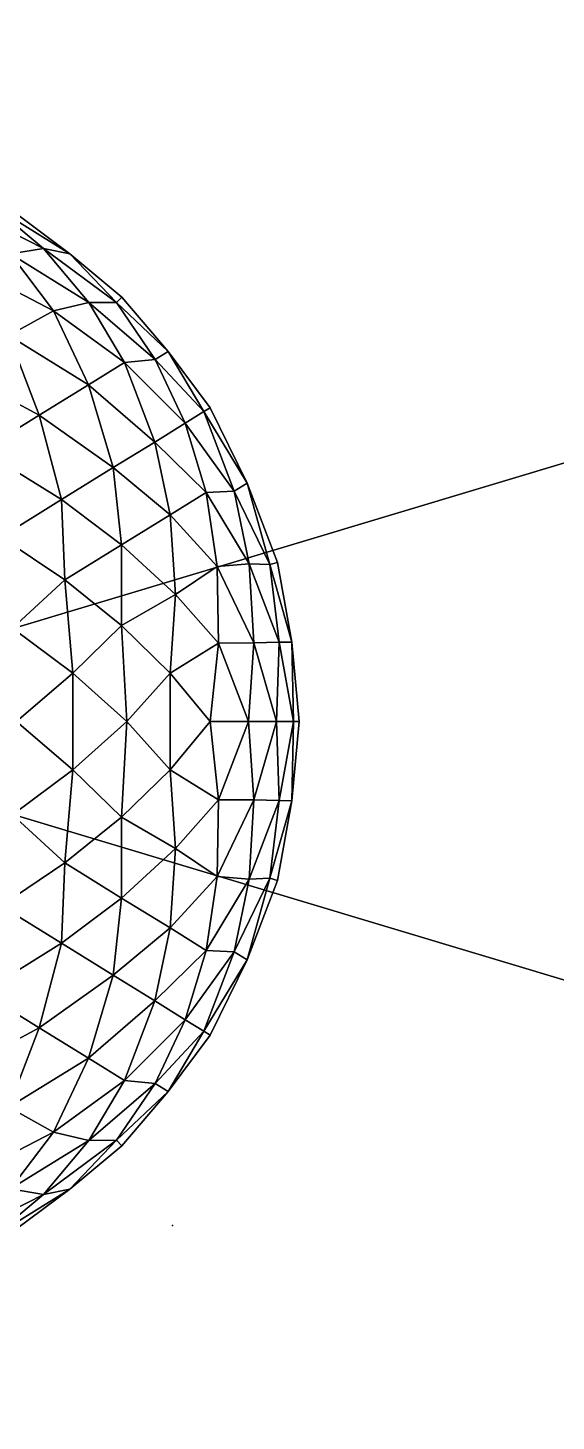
# Model space of a CAD drawing. Header units: metres. Extents: x -3.8 to 40, y -6 to 7.
# Drawn here: x 20.436 to 21.145, y -0.938 to 0.93 of the extents above; entities that cross this region are included whole.
import ezdxf

# ---------------------------------------------------------------- set-up
doc = ezdxf.new("R2010")
doc.units = ezdxf.units.M
doc.layers.add('POINTS', color=5, linetype='Continuous')
doc.layers.add('WALLS', color=2, linetype='Continuous')

msp = doc.modelspace()

# ---------------------------------------------------------------- linework, layer by layer
at = {"layer": 'POINTS'}
msp.add_point((20.63, -0.6758, 1.0819), dxfattribs=at)
at = {"layer": 'WALLS', "color": 3}
for points in [[(0, 6, -0.2), (40, -6, -0.2), (0, -6, -0.2)], [(0, -6), (40, 6), (0, 6)], [(40, -6), (40, 6), (0, -6)], [(40, 6, -0.2), (40, -6, -0.2), (0, 6, -0.2)], [(20.3876, 0.6919, 0.905), (20.3471, 0.6901, 1.0079), (20.457, 0.6341, 0.9704)], [(20.3471, 0.6901, 0.5921), (20.3876, 0.6919, 0.695), (20.457, 0.6341, 0.6296)], [(20.4206, 0.6805, 0.8), (20.3876, 0.6919, 0.905), (20.4925, 0.6271, 0.8649)], [(20.3876, 0.6919, 0.905), (20.457, 0.6341, 0.9704), (20.4925, 0.6271, 0.8649)], [(20.3876, 0.6919, 0.695), (20.4206, 0.6805, 0.8), (20.4925, 0.6271, 0.7351)], [(20.3876, 0.6919, 0.695), (20.4925, 0.6271, 0.7351), (20.457, 0.6341, 0.6296)], [(20.3471, 0.6901, 1.0079), (20.4129, 0.6268, 1.0769), (20.457, 0.6341, 0.9704)], [(20.3471, 0.6901, 0.5921), (20.457, 0.6341, 0.6296), (20.4129, 0.6268, 0.5231)], [(20.4925, 0.6271, 0.8649), (20.4925, 0.6271, 0.7351), (20.4206, 0.6805, 0.8)], [(20.4129, 0.6268, 1.0769), (20.3632, 0.6063, 1.1747), (20.4702, 0.5506, 1.1403)], [(20.3632, 0.6063, 0.4253), (20.4129, 0.6268, 0.5231), (20.4702, 0.5506, 0.4597)], [(20.4129, 0.6268, 1.0769), (20.5179, 0.5618, 1.0368), (20.457, 0.6341, 0.9704)], [(20.457, 0.6341, 0.6296), (20.5179, 0.5618, 0.5632), (20.4129, 0.6268, 0.5231)], [(20.4129, 0.6268, 1.0769), (20.4702, 0.5506, 1.1403), (20.5179, 0.5618, 1.0368)], [(20.4129, 0.6268, 0.5231), (20.5179, 0.5618, 0.5632), (20.4702, 0.5506, 0.4597)], [(20.4925, 0.6271, 0.8649), (20.457, 0.6341, 0.9704), (20.555, 0.5616, 0.9285)], [(20.457, 0.6341, 0.9704), (20.5179, 0.5618, 1.0368), (20.555, 0.5616, 0.9285)], [(20.457, 0.6341, 0.6296), (20.4925, 0.6271, 0.7351), (20.555, 0.5616, 0.6715)], [(20.457, 0.6341, 0.6296), (20.555, 0.5616, 0.6715), (20.5179, 0.5618, 0.5632)], [(20.555, 0.5616, 0.9285), (20.5623, 0.569, 0.8), (20.4925, 0.6271, 0.8649)], [(20.5623, 0.569, 0.8), (20.555, 0.5616, 0.6715), (20.4925, 0.6271, 0.7351)], [(20.5623, 0.569, 0.8), (20.4925, 0.6271, 0.7351), (20.4925, 0.6271, 0.8649)], [(20.3632, 0.6063, 1.1747), (20.4107, 0.5173, 1.2514), (20.4702, 0.5506, 1.1403)], [(20.3632, 0.6063, 0.4253), (20.4702, 0.5506, 0.4597), (20.4107, 0.5173, 0.3486)], [(20.5179, 0.5618, 1.0368), (20.4702, 0.5506, 1.1403), (20.5657, 0.4812, 1.0974)], [(20.4702, 0.5506, 0.4597), (20.5179, 0.5618, 0.5632), (20.5657, 0.4812, 0.5026)], [(20.555, 0.5616, 0.9285), (20.5179, 0.5618, 1.0368), (20.6069, 0.4855, 0.9897)], [(20.5179, 0.5618, 1.0368), (20.5657, 0.4812, 1.0974), (20.6069, 0.4855, 0.9897)], [(20.5179, 0.5618, 0.5632), (20.555, 0.5616, 0.6715), (20.6069, 0.4855, 0.6103)], [(20.5179, 0.5618, 0.5632), (20.6069, 0.4855, 0.6103), (20.5657, 0.4812, 0.5026)], [(20.6242, 0.4962, 0.7351), (20.555, 0.5616, 0.6715), (20.5623, 0.569, 0.8)], [(20.6242, 0.4962, 0.8649), (20.5623, 0.569, 0.8), (20.555, 0.5616, 0.9285)], [(20.6069, 0.4855, 0.9897), (20.6242, 0.4962, 0.8649), (20.555, 0.5616, 0.9285)], [(20.6242, 0.4962, 0.7351), (20.6069, 0.4855, 0.6103), (20.555, 0.5616, 0.6715)], [(20.6242, 0.4962, 0.7351), (20.5623, 0.569, 0.8), (20.6242, 0.4962, 0.8649)], [(20.4107, 0.5173, 1.2514), (20.5173, 0.4514, 1.2107), (20.4702, 0.5506, 1.1403)], [(20.4702, 0.5506, 0.4597), (20.5173, 0.4514, 0.3893), (20.4107, 0.5173, 0.3486)], [(20.4702, 0.5506, 1.1403), (20.5173, 0.4514, 1.2107), (20.5657, 0.4812, 1.0974)], [(20.4702, 0.5506, 0.4597), (20.5657, 0.4812, 0.5026), (20.5173, 0.4514, 0.3893)], [(20.3403, 0.4702, 1.3506), (20.4514, 0.4107, 1.3173), (20.4107, 0.5173, 1.2514)], [(20.4107, 0.5173, 0.3486), (20.4514, 0.4107, 0.2827), (20.3403, 0.4702, 0.2494)], [(20.4514, 0.4107, 1.3173), (20.5173, 0.4514, 1.2107), (20.4107, 0.5173, 1.2514)], [(20.5173, 0.4514, 0.3893), (20.4514, 0.4107, 0.2827), (20.4107, 0.5173, 0.3486)], [(20.6721, 0.4154, 0.9251), (20.6242, 0.4962, 0.8649), (20.6069, 0.4855, 0.9897)], [(20.6721, 0.4154, 0.6749), (20.6069, 0.4855, 0.6103), (20.6242, 0.4962, 0.7351)], [(20.6721, 0.4154, 0.9251), (20.6805, 0.4206, 0.8), (20.6242, 0.4962, 0.8649)], [(20.6805, 0.4206, 0.8), (20.6721, 0.4154, 0.6749), (20.6242, 0.4962, 0.7351)], [(20.6805, 0.4206, 0.8), (20.6242, 0.4962, 0.7351), (20.6242, 0.4962, 0.8649)], [(20.3403, 0.4702, 1.3506), (20.3747, 0.3632, 1.4063), (20.4514, 0.4107, 1.3173)], [(20.3403, 0.4702, 0.2494), (20.4514, 0.4107, 0.2827), (20.3747, 0.3632, 0.1937)], [(20.5173, 0.4514, 1.2107), (20.6063, 0.3747, 1.1632), (20.5657, 0.4812, 1.0974)], [(20.5657, 0.4812, 0.5026), (20.6063, 0.3747, 0.4368), (20.5173, 0.4514, 0.3893)], [(20.6069, 0.4855, 0.9897), (20.5657, 0.4812, 1.0974), (20.6472, 0.4, 1.0472)], [(20.5657, 0.4812, 0.5026), (20.6069, 0.4855, 0.6103), (20.6472, 0.4, 0.5528)], [(20.5657, 0.4812, 1.0974), (20.6063, 0.3747, 1.1632), (20.6472, 0.4, 1.0472)], [(20.5657, 0.4812, 0.5026), (20.6472, 0.4, 0.5528), (20.6063, 0.3747, 0.4368)], [(20.6472, 0.4, 1.0472), (20.6721, 0.4154, 0.9251), (20.6069, 0.4855, 0.9897)], [(20.6721, 0.4154, 0.6749), (20.6472, 0.4, 0.5528), (20.6069, 0.4855, 0.6103)], [(20.4514, 0.4107, 1.3173), (20.5506, 0.3403, 1.2702), (20.5173, 0.4514, 1.2107)], [(20.5173, 0.4514, 0.3893), (20.5506, 0.3403, 0.3298), (20.4514, 0.4107, 0.2827)], [(20.5173, 0.4514, 1.2107), (20.5506, 0.3403, 1.2702), (20.6063, 0.3747, 1.1632)], [(20.5173, 0.4514, 0.3893), (20.6063, 0.3747, 0.4368), (20.5506, 0.3403, 0.3298)], [(20.7128, 0.3089, 0.6091), (20.6472, 0.4, 0.5528), (20.6721, 0.4154, 0.6749)], [(20.7128, 0.3089, 0.9909), (20.6721, 0.4154, 0.9251), (20.6472, 0.4, 1.0472)], [(20.7304, 0.3197, 0.7341), (20.6721, 0.4154, 0.6749), (20.6805, 0.4206, 0.8)], [(20.7304, 0.3197, 0.8659), (20.6805, 0.4206, 0.8), (20.6721, 0.4154, 0.9251)], [(20.7128, 0.3089, 0.6091), (20.6721, 0.4154, 0.6749), (20.7304, 0.3197, 0.7341)], [(20.7304, 0.3197, 0.8659), (20.6721, 0.4154, 0.9251), (20.7128, 0.3089, 0.9909)], [(20.7304, 0.3197, 0.7341), (20.6805, 0.4206, 0.8), (20.7304, 0.3197, 0.8659)], [(20.3747, 0.3632, 1.4063), (20.4812, 0.2974, 1.3657), (20.4514, 0.4107, 1.3173)], [(20.4514, 0.4107, 0.2827), (20.4812, 0.2974, 0.2343), (20.3747, 0.3632, 0.1937)], [(20.4514, 0.4107, 1.3173), (20.4812, 0.2974, 1.3657), (20.5506, 0.3403, 1.2702)], [(20.4514, 0.4107, 0.2827), (20.5506, 0.3403, 0.3298), (20.4812, 0.2974, 0.2343)], [(20.6472, 0.4, 1.0472), (20.6063, 0.3747, 1.1632), (20.6751, 0.3069, 1.1)], [(20.6063, 0.3747, 0.4368), (20.6472, 0.4, 0.5528), (20.6751, 0.3069, 0.5)], [(20.6751, 0.3069, 1.1), (20.7128, 0.3089, 0.9909), (20.6472, 0.4, 1.0472)], [(20.7128, 0.3089, 0.6091), (20.6751, 0.3069, 0.5), (20.6472, 0.4, 0.5528)], [(20.6063, 0.3747, 1.1632), (20.5506, 0.3403, 1.2702), (20.6268, 0.2769, 1.2129)], [(20.5506, 0.3403, 0.3298), (20.6063, 0.3747, 0.4368), (20.6268, 0.2769, 0.3871)], [(20.6063, 0.3747, 1.1632), (20.6268, 0.2769, 1.2129), (20.6751, 0.3069, 1.1)], [(20.6063, 0.3747, 0.4368), (20.6751, 0.3069, 0.5), (20.6268, 0.2769, 0.3871)], [(20.3747, 0.3632, 1.4063), (20.4, 0.2472, 1.4472), (20.4812, 0.2974, 1.3657)], [(20.3747, 0.3632, 0.1937), (20.4812, 0.2974, 0.2343), (20.4, 0.2472, 0.1528)], [(20.5506, 0.3403, 1.2702), (20.4812, 0.2974, 1.3657), (20.5618, 0.2368, 1.3179)], [(20.4812, 0.2974, 0.2343), (20.5506, 0.3403, 0.3298), (20.5618, 0.2368, 0.2821)], [(20.5506, 0.3403, 1.2702), (20.5618, 0.2368, 1.3179), (20.6268, 0.2769, 1.2129)], [(20.5506, 0.3403, 0.3298), (20.6268, 0.2769, 0.3871), (20.5618, 0.2368, 0.2821)], [(20.7608, 0.2103, 0.67), (20.7128, 0.3089, 0.6091), (20.7304, 0.3197, 0.7341)], [(20.7608, 0.2103, 0.93), (20.7304, 0.3197, 0.8659), (20.7128, 0.3089, 0.9909)], [(20.7608, 0.2103, 0.67), (20.7304, 0.3197, 0.7341), (20.7711, 0.2131, 0.8)], [(20.7711, 0.2131, 0.8), (20.7304, 0.3197, 0.8659), (20.7608, 0.2103, 0.93)], [(20.7304, 0.3197, 0.7341), (20.7304, 0.3197, 0.8659), (20.7711, 0.2131, 0.8)], [(20.6751, 0.3069, 1.1), (20.6268, 0.2769, 1.2129), (20.6901, 0.2079, 1.1471)], [(20.6268, 0.2769, 0.3871), (20.6751, 0.3069, 0.5), (20.6901, 0.2079, 0.4529)], [(20.733, 0.2113, 1.041), (20.7128, 0.3089, 0.9909), (20.6751, 0.3069, 1.1)], [(20.733, 0.2113, 0.559), (20.6751, 0.3069, 0.5), (20.7128, 0.3089, 0.6091)], [(20.6901, 0.2079, 1.1471), (20.733, 0.2113, 1.041), (20.6751, 0.3069, 1.1)], [(20.733, 0.2113, 0.559), (20.6901, 0.2079, 0.4529), (20.6751, 0.3069, 0.5)], [(20.733, 0.2113, 1.041), (20.7608, 0.2103, 0.93), (20.7128, 0.3089, 0.9909)], [(20.7608, 0.2103, 0.67), (20.733, 0.2113, 0.559), (20.7128, 0.3089, 0.6091)], [(20.4812, 0.2974, 1.3657), (20.4, 0.2472, 1.4472), (20.4855, 0.1897, 1.4069)], [(20.4, 0.2472, 0.1528), (20.4812, 0.2974, 0.2343), (20.4855, 0.1897, 0.1931)], [(20.4812, 0.2974, 1.3657), (20.4855, 0.1897, 1.4069), (20.5618, 0.2368, 1.3179)], [(20.4812, 0.2974, 0.2343), (20.5618, 0.2368, 0.2821), (20.4855, 0.1897, 0.1931)], [(20.5618, 0.2368, 1.3179), (20.6341, 0.1704, 1.257), (20.6268, 0.2769, 1.2129)], [(20.6268, 0.2769, 0.3871), (20.6341, 0.1704, 0.343), (20.5618, 0.2368, 0.2821)], [(20.6268, 0.2769, 1.2129), (20.6341, 0.1704, 1.257), (20.6901, 0.2079, 1.1471)], [(20.6268, 0.2769, 0.3871), (20.6901, 0.2079, 0.4529), (20.6341, 0.1704, 0.343)], [(20.4154, 0.1251, 1.4721), (20.4855, 0.1897, 1.4069), (20.4, 0.2472, 1.4472)], [(20.4855, 0.1897, 0.1931), (20.4154, 0.1251, 0.1279), (20.4, 0.2472, 0.1528)], [(20.5618, 0.2368, 1.3179), (20.4855, 0.1897, 1.4069), (20.5616, 0.1285, 1.355)], [(20.4855, 0.1897, 0.1931), (20.5618, 0.2368, 0.2821), (20.5616, 0.1285, 0.245)], [(20.5618, 0.2368, 1.3179), (20.5616, 0.1285, 1.355), (20.6341, 0.1704, 1.257)], [(20.5618, 0.2368, 0.2821), (20.6341, 0.1704, 0.343), (20.5616, 0.1285, 0.245)], [(20.6901, 0.2079, 1.1471), (20.6341, 0.1704, 1.257), (20.6919, 0.105, 1.1876)], [(20.6341, 0.1704, 0.343), (20.6901, 0.2079, 0.4529), (20.6919, 0.105, 0.4124)], [(20.7394, 0.1053, 1.0866), (20.733, 0.2113, 1.041), (20.6901, 0.2079, 1.1471)], [(20.7394, 0.1053, 0.5134), (20.6901, 0.2079, 0.4529), (20.733, 0.2113, 0.559)], [(20.6919, 0.105, 1.1876), (20.7394, 0.1053, 1.0866), (20.6901, 0.2079, 1.1471)], [(20.7394, 0.1053, 0.5134), (20.6919, 0.105, 0.4124), (20.6901, 0.2079, 0.4529)], [(20.7731, 0.1062, 0.9761), (20.7608, 0.2103, 0.93), (20.733, 0.2113, 1.041)], [(20.7731, 0.1062, 0.9761), (20.733, 0.2113, 1.041), (20.7394, 0.1053, 1.0866)], [(20.7731, 0.1062, 0.6239), (20.733, 0.2113, 0.559), (20.7608, 0.2103, 0.67)], [(20.7394, 0.1053, 0.5134), (20.733, 0.2113, 0.559), (20.7731, 0.1062, 0.6239)], [(20.7902, 0.1065, 0.7342), (20.7608, 0.2103, 0.67), (20.7711, 0.2131, 0.8)], [(20.7902, 0.1065, 0.8658), (20.7711, 0.2131, 0.8), (20.7608, 0.2103, 0.93)], [(20.7731, 0.1062, 0.9761), (20.7902, 0.1065, 0.8658), (20.7608, 0.2103, 0.93)], [(20.7902, 0.1065, 0.7342), (20.7731, 0.1062, 0.6239), (20.7608, 0.2103, 0.67)], [(20.7902, 0.1065, 0.7342), (20.7711, 0.2131, 0.8), (20.7902, 0.1065, 0.8658)], [(20.4962, 0.0649, 1.4242), (20.4855, 0.1897, 1.4069), (20.4154, 0.1251, 1.4721)], [(20.4962, 0.0649, 0.1758), (20.4154, 0.1251, 0.1279), (20.4855, 0.1897, 0.1931)], [(20.4962, 0.0649, 1.4242), (20.5616, 0.1285, 1.355), (20.4855, 0.1897, 1.4069)], [(20.5616, 0.1285, 0.245), (20.4962, 0.0649, 0.1758), (20.4855, 0.1897, 0.1931)], [(20.6341, 0.1704, 1.257), (20.5616, 0.1285, 1.355), (20.6271, 0.0649, 1.2925)], [(20.5616, 0.1285, 0.245), (20.6341, 0.1704, 0.343), (20.6271, 0.0649, 0.3075)], [(20.6341, 0.1704, 1.257), (20.6271, 0.0649, 1.2925), (20.6919, 0.105, 1.1876)], [(20.6341, 0.1704, 0.343), (20.6919, 0.105, 0.4124), (20.6271, 0.0649, 0.3075)], [(20.4206, 0, 1.4805), (20.4962, 0.0649, 1.4242), (20.4154, 0.1251, 1.4721)], [(20.4962, 0.0649, 0.1758), (20.4206, 0, 0.1195), (20.4154, 0.1251, 0.1279)], [(20.569, 0, 1.3623), (20.5616, 0.1285, 1.355), (20.4962, 0.0649, 1.4242)], [(20.569, 0, 0.2377), (20.4962, 0.0649, 0.1758), (20.5616, 0.1285, 0.245)], [(20.569, 0, 1.3623), (20.6271, 0.0649, 1.2925), (20.5616, 0.1285, 1.355)], [(20.6271, 0.0649, 0.3075), (20.569, 0, 0.2377), (20.5616, 0.1285, 0.245)], [(20.6919, 0.105, 1.1876), (20.6271, 0.0649, 1.2925), (20.6805, 0, 1.2206)], [(20.6271, 0.0649, 0.3075), (20.6919, 0.105, 0.4124), (20.6805, 0, 0.3794)], [(20.6805, 0, 1.2206), (20.732, 0, 1.1227), (20.6919, 0.105, 1.1876)], [(20.732, 0, 0.4773), (20.6805, 0, 0.3794), (20.6919, 0.105, 0.4124)], [(20.732, 0, 1.1227), (20.7394, 0.1053, 1.0866), (20.6919, 0.105, 1.1876)], [(20.732, 0, 0.4773), (20.6919, 0.105, 0.4124), (20.7394, 0.1053, 0.5134)], [(20.732, 0, 1.1227), (20.7696, 0, 1.0186), (20.7394, 0.1053, 1.0866)], [(20.7696, 0, 0.5814), (20.732, 0, 0.4773), (20.7394, 0.1053, 0.5134)], [(20.7696, 0, 1.0186), (20.7731, 0.1062, 0.9761), (20.7394, 0.1053, 1.0866)], [(20.7696, 0, 0.5814), (20.7394, 0.1053, 0.5134), (20.7731, 0.1062, 0.6239)], [(20.7696, 0, 1.0186), (20.7924, 0, 0.9104), (20.7731, 0.1062, 0.9761)], [(20.7924, 0, 0.6896), (20.7696, 0, 0.5814), (20.7731, 0.1062, 0.6239)], [(20.7924, 0, 0.9104), (20.7902, 0.1065, 0.8658), (20.7731, 0.1062, 0.9761)], [(20.7924, 0, 0.6896), (20.7731, 0.1062, 0.6239), (20.7902, 0.1065, 0.7342)], [(20.7924, 0, 0.9104), (20.8, 0, 0.8), (20.7902, 0.1065, 0.8658)], [(20.8, 0, 0.8), (20.7924, 0, 0.6896), (20.7902, 0.1065, 0.7342)], [(20.8, 0, 0.8), (20.7902, 0.1065, 0.7342), (20.7902, 0.1065, 0.8658)], [(20.4962, -0.0649, 1.4242), (20.4962, 0.0649, 1.4242), (20.4206, 0, 1.4805)], [(20.4962, -0.0649, 0.1758), (20.4206, 0, 0.1195), (20.4962, 0.0649, 0.1758)], [(20.569, 0, 1.3623), (20.4962, 0.0649, 1.4242), (20.4962, -0.0649, 1.4242)], [(20.4962, -0.0649, 0.1758), (20.4962, 0.0649, 0.1758), (20.569, 0, 0.2377)], [(20.6271, -0.0649, 1.2925), (20.6271, 0.0649, 1.2925), (20.569, 0, 1.3623)], [(20.6271, -0.0649, 0.3075), (20.569, 0, 0.2377), (20.6271, 0.0649, 0.3075)], [(20.6271, -0.0649, 1.2925), (20.6805, 0, 1.2206), (20.6271, 0.0649, 1.2925)], [(20.6805, 0, 0.3794), (20.6271, -0.0649, 0.3075), (20.6271, 0.0649, 0.3075)], [(20.4154, -0.1251, 1.4721), (20.4962, -0.0649, 1.4242), (20.4206, 0, 1.4805)], [(20.4962, -0.0649, 0.1758), (20.4154, -0.1251, 0.1279), (20.4206, 0, 0.1195)], [(20.5616, -0.1285, 1.355), (20.569, 0, 1.3623), (20.4962, -0.0649, 1.4242)], [(20.5616, -0.1285, 0.245), (20.4962, -0.0649, 0.1758), (20.569, 0, 0.2377)], [(20.5616, -0.1285, 1.355), (20.6271, -0.0649, 1.2925), (20.569, 0, 1.3623)], [(20.6271, -0.0649, 0.3075), (20.5616, -0.1285, 0.245), (20.569, 0, 0.2377)], [(20.6919, -0.105, 1.1876), (20.6805, 0, 1.2206), (20.6271, -0.0649, 1.2925)], [(20.6919, -0.105, 0.4124), (20.6271, -0.0649, 0.3075), (20.6805, 0, 0.3794)], [(20.6919, -0.105, 0.4124), (20.6805, 0, 0.3794), (20.732, 0, 0.4773)], [(20.6919, -0.105, 1.1876), (20.732, 0, 1.1227), (20.6805, 0, 1.2206)], [(20.6919, -0.105, 0.4124), (20.732, 0, 0.4773), (20.7394, -0.1053, 0.5134)], [(20.7394, -0.1053, 1.0866), (20.732, 0, 1.1227), (20.6919, -0.105, 1.1876)], [(20.7394, -0.1053, 0.5134), (20.732, 0, 0.4773), (20.7696, 0, 0.5814)], [(20.7394, -0.1053, 1.0866), (20.7696, 0, 1.0186), (20.732, 0, 1.1227)], [(20.7394, -0.1053, 0.5134), (20.7696, 0, 0.5814), (20.7731, -0.1062, 0.6239)], [(20.7731, -0.1062, 0.9761), (20.7696, 0, 1.0186), (20.7394, -0.1053, 1.0866)], [(20.7731, -0.1062, 0.6239), (20.7696, 0, 0.5814), (20.7924, 0, 0.6896)], [(20.7731, -0.1062, 0.9761), (20.7924, 0, 0.9104), (20.7696, 0, 1.0186)], [(20.7731, -0.1062, 0.6239), (20.7924, 0, 0.6896), (20.7902, -0.1065, 0.7342)], [(20.7902, -0.1065, 0.8658), (20.7924, 0, 0.9104), (20.7731, -0.1062, 0.9761)], [(20.7902, -0.1065, 0.7342), (20.7924, 0, 0.6896), (20.8, 0, 0.8)], [(20.7902, -0.1065, 0.8658), (20.8, 0, 0.8), (20.7924, 0, 0.9104)], [(20.7902, -0.1065, 0.7342), (20.8, 0, 0.8), (20.7902, -0.1065, 0.8658)], [(20.4855, -0.1897, 1.4069), (20.4962, -0.0649, 1.4242), (20.4154, -0.1251, 1.4721)], [(20.4855, -0.1897, 0.1931), (20.4154, -0.1251, 0.1279), (20.4962, -0.0649, 0.1758)], [(20.4855, -0.1897, 1.4069), (20.5616, -0.1285, 1.355), (20.4962, -0.0649, 1.4242)], [(20.5616, -0.1285, 0.245), (20.4855, -0.1897, 0.1931), (20.4962, -0.0649, 0.1758)], [(20.6341, -0.1704, 1.257), (20.6271, -0.0649, 1.2925), (20.5616, -0.1285, 1.355)], [(20.6341, -0.1704, 0.343), (20.5616, -0.1285, 0.245), (20.6271, -0.0649, 0.3075)], [(20.6919, -0.105, 1.1876), (20.6271, -0.0649, 1.2925), (20.6341, -0.1704, 1.257)], [(20.6341, -0.1704, 0.343), (20.6271, -0.0649, 0.3075), (20.6919, -0.105, 0.4124)], [(20.6901, -0.2079, 1.1471), (20.6919, -0.105, 1.1876), (20.6341, -0.1704, 1.257)], [(20.6901, -0.2079, 0.4529), (20.6341, -0.1704, 0.343), (20.6919, -0.105, 0.4124)], [(20.6901, -0.2079, 0.4529), (20.6919, -0.105, 0.4124), (20.7394, -0.1053, 0.5134)], [(20.6901, -0.2079, 1.1471), (20.7394, -0.1053, 1.0866), (20.6919, -0.105, 1.1876)], [(20.6901, -0.2079, 0.4529), (20.7394, -0.1053, 0.5134), (20.733, -0.2113, 0.559)], [(20.733, -0.2113, 1.041), (20.7394, -0.1053, 1.0866), (20.6901, -0.2079, 1.1471)], [(20.7394, -0.1053, 0.5134), (20.7731, -0.1062, 0.6239), (20.733, -0.2113, 0.559)], [(20.7731, -0.1062, 0.9761), (20.7394, -0.1053, 1.0866), (20.733, -0.2113, 1.041)], [(20.733, -0.2113, 0.559), (20.7731, -0.1062, 0.6239), (20.7608, -0.2103, 0.67)], [(20.7608, -0.2103, 0.93), (20.7731, -0.1062, 0.9761), (20.733, -0.2113, 1.041)], [(20.7608, -0.2103, 0.67), (20.7731, -0.1062, 0.6239), (20.7902, -0.1065, 0.7342)], [(20.7608, -0.2103, 0.93), (20.7902, -0.1065, 0.8658), (20.7731, -0.1062, 0.9761)], [(20.7608, -0.2103, 0.67), (20.7902, -0.1065, 0.7342), (20.7711, -0.2131, 0.8)], [(20.7711, -0.2131, 0.8), (20.7902, -0.1065, 0.8658), (20.7608, -0.2103, 0.93)], [(20.7902, -0.1065, 0.7342), (20.7902, -0.1065, 0.8658), (20.7711, -0.2131, 0.8)], [(20.4, -0.2472, 1.4472), (20.4855, -0.1897, 1.4069), (20.4154, -0.1251, 1.4721)], [(20.4855, -0.1897, 0.1931), (20.4, -0.2472, 0.1528), (20.4154, -0.1251, 0.1279)], [(20.5618, -0.2368, 1.3179), (20.5616, -0.1285, 1.355), (20.4855, -0.1897, 1.4069)], [(20.5618, -0.2368, 0.2821), (20.4855, -0.1897, 0.1931), (20.5616, -0.1285, 0.245)], [(20.6341, -0.1704, 1.257), (20.5616, -0.1285, 1.355), (20.5618, -0.2368, 1.3179)], [(20.5618, -0.2368, 0.2821), (20.5616, -0.1285, 0.245), (20.6341, -0.1704, 0.343)], [(20.6341, -0.1704, 1.257), (20.5618, -0.2368, 1.3179), (20.6268, -0.2769, 1.2129)], [(20.5618, -0.2368, 0.2821), (20.6341, -0.1704, 0.343), (20.6268, -0.2769, 0.3871)], [(20.6901, -0.2079, 1.1471), (20.6341, -0.1704, 1.257), (20.6268, -0.2769, 1.2129)], [(20.6268, -0.2769, 0.3871), (20.6341, -0.1704, 0.343), (20.6901, -0.2079, 0.4529)], [(20.4812, -0.2974, 1.3657), (20.4855, -0.1897, 1.4069), (20.4, -0.2472, 1.4472)], [(20.4812, -0.2974, 0.2343), (20.4, -0.2472, 0.1528), (20.4855, -0.1897, 0.1931)], [(20.5618, -0.2368, 1.3179), (20.4855, -0.1897, 1.4069), (20.4812, -0.2974, 1.3657)], [(20.4812, -0.2974, 0.2343), (20.4855, -0.1897, 0.1931), (20.5618, -0.2368, 0.2821)], [(20.6751, -0.3069, 1.1), (20.6901, -0.2079, 1.1471), (20.6268, -0.2769, 1.2129)], [(20.6751, -0.3069, 0.5), (20.6268, -0.2769, 0.3871), (20.6901, -0.2079, 0.4529)], [(20.6751, -0.3069, 0.5), (20.6901, -0.2079, 0.4529), (20.733, -0.2113, 0.559)], [(20.6751, -0.3069, 1.1), (20.733, -0.2113, 1.041), (20.6901, -0.2079, 1.1471)], [(20.6751, -0.3069, 0.5), (20.733, -0.2113, 0.559), (20.7128, -0.3089, 0.6091)], [(20.7128, -0.3089, 0.9909), (20.733, -0.2113, 1.041), (20.6751, -0.3069, 1.1)], [(20.7128, -0.3089, 0.6091), (20.733, -0.2113, 0.559), (20.7608, -0.2103, 0.67)], [(20.7128, -0.3089, 0.9909), (20.7608, -0.2103, 0.93), (20.733, -0.2113, 1.041)], [(20.7128, -0.3089, 0.6091), (20.7608, -0.2103, 0.67), (20.7304, -0.3197, 0.7341)], [(20.7304, -0.3197, 0.8659), (20.7608, -0.2103, 0.93), (20.7128, -0.3089, 0.9909)], [(20.7608, -0.2103, 0.67), (20.7711, -0.2131, 0.8), (20.7304, -0.3197, 0.7341)], [(20.7711, -0.2131, 0.8), (20.7608, -0.2103, 0.93), (20.7304, -0.3197, 0.8659)], [(20.7711, -0.2131, 0.8), (20.7304, -0.3197, 0.8659), (20.7304, -0.3197, 0.7341)], [(20.5506, -0.3403, 1.2702), (20.5618, -0.2368, 1.3179), (20.4812, -0.2974, 1.3657)], [(20.5506, -0.3403, 0.3298), (20.4812, -0.2974, 0.2343), (20.5618, -0.2368, 0.2821)], [(20.6268, -0.2769, 1.2129), (20.5618, -0.2368, 1.3179), (20.5506, -0.3403, 1.2702)], [(20.5506, -0.3403, 0.3298), (20.5618, -0.2368, 0.2821), (20.6268, -0.2769, 0.3871)], [(20.4812, -0.2974, 1.3657), (20.4, -0.2472, 1.4472), (20.3747, -0.3632, 1.4063)], [(20.3747, -0.3632, 0.1937), (20.4, -0.2472, 0.1528), (20.4812, -0.2974, 0.2343)], [(20.6063, -0.3747, 1.1632), (20.6268, -0.2769, 1.2129), (20.5506, -0.3403, 1.2702)], [(20.6063, -0.3747, 0.4368), (20.5506, -0.3403, 0.3298), (20.6268, -0.2769, 0.3871)], [(20.6751, -0.3069, 1.1), (20.6268, -0.2769, 1.2129), (20.6063, -0.3747, 1.1632)], [(20.6063, -0.3747, 0.4368), (20.6268, -0.2769, 0.3871), (20.6751, -0.3069, 0.5)], [(20.4812, -0.2974, 1.3657), (20.3747, -0.3632, 1.4063), (20.4514, -0.4107, 1.3173)], [(20.3747, -0.3632, 0.1937), (20.4812, -0.2974, 0.2343), (20.4514, -0.4107, 0.2827)], [(20.5506, -0.3403, 1.2702), (20.4812, -0.2974, 1.3657), (20.4514, -0.4107, 1.3173)], [(20.4514, -0.4107, 0.2827), (20.4812, -0.2974, 0.2343), (20.5506, -0.3403, 0.3298)], [(20.6472, -0.4, 1.0472), (20.6751, -0.3069, 1.1), (20.6063, -0.3747, 1.1632)], [(20.6472, -0.4, 0.5528), (20.6063, -0.3747, 0.4368), (20.6751, -0.3069, 0.5)], [(20.6472, -0.4, 0.5528), (20.6751, -0.3069, 0.5), (20.7128, -0.3089, 0.6091)], [(20.6472, -0.4, 1.0472), (20.7128, -0.3089, 0.9909), (20.6751, -0.3069, 1.1)], [(20.6472, -0.4, 0.5528), (20.7128, -0.3089, 0.6091), (20.6721, -0.4154, 0.6749)], [(20.6721, -0.4154, 0.9251), (20.7128, -0.3089, 0.9909), (20.6472, -0.4, 1.0472)], [(20.7128, -0.3089, 0.6091), (20.7304, -0.3197, 0.7341), (20.6721, -0.4154, 0.6749)], [(20.7304, -0.3197, 0.8659), (20.7128, -0.3089, 0.9909), (20.6721, -0.4154, 0.9251)], [(20.6721, -0.4154, 0.6749), (20.7304, -0.3197, 0.7341), (20.6805, -0.4206, 0.8)], [(20.6805, -0.4206, 0.8), (20.7304, -0.3197, 0.8659), (20.6721, -0.4154, 0.9251)], [(20.7304, -0.3197, 0.7341), (20.7304, -0.3197, 0.8659), (20.6805, -0.4206, 0.8)], [(20.5506, -0.3403, 1.2702), (20.4514, -0.4107, 1.3173), (20.5173, -0.4514, 1.2107)], [(20.4514, -0.4107, 0.2827), (20.5506, -0.3403, 0.3298), (20.5173, -0.4514, 0.3893)], [(20.6063, -0.3747, 1.1632), (20.5506, -0.3403, 1.2702), (20.5173, -0.4514, 1.2107)], [(20.5173, -0.4514, 0.3893), (20.5506, -0.3403, 0.3298), (20.6063, -0.3747, 0.4368)], [(20.4514, -0.4107, 1.3173), (20.3747, -0.3632, 1.4063), (20.3403, -0.4702, 1.3506)], [(20.3403, -0.4702, 0.2494), (20.3747, -0.3632, 0.1937), (20.4514, -0.4107, 0.2827)], [(20.6063, -0.3747, 1.1632), (20.5173, -0.4514, 1.2107), (20.5657, -0.4812, 1.0974)], [(20.5173, -0.4514, 0.3893), (20.6063, -0.3747, 0.4368), (20.5657, -0.4812, 0.5026)], [(20.6472, -0.4, 1.0472), (20.6063, -0.3747, 1.1632), (20.5657, -0.4812, 1.0974)], [(20.5657, -0.4812, 0.5026), (20.6063, -0.3747, 0.4368), (20.6472, -0.4, 0.5528)], [(20.4514, -0.4107, 1.3173), (20.3403, -0.4702, 1.3506), (20.4107, -0.5173, 1.2514)], [(20.3403, -0.4702, 0.2494), (20.4514, -0.4107, 0.2827), (20.4107, -0.5173, 0.3486)], [(20.4514, -0.4107, 1.3173), (20.4107, -0.5173, 1.2514), (20.5173, -0.4514, 1.2107)], [(20.4514, -0.4107, 0.2827), (20.5173, -0.4514, 0.3893), (20.4107, -0.5173, 0.3486)], [(20.6069, -0.4855, 0.9897), (20.6472, -0.4, 1.0472), (20.5657, -0.4812, 1.0974)], [(20.6069, -0.4855, 0.6103), (20.5657, -0.4812, 0.5026), (20.6472, -0.4, 0.5528)], [(20.6069, -0.4855, 0.6103), (20.6472, -0.4, 0.5528), (20.6721, -0.4154, 0.6749)], [(20.6069, -0.4855, 0.9897), (20.6721, -0.4154, 0.9251), (20.6472, -0.4, 1.0472)], [(20.6069, -0.4855, 0.6103), (20.6721, -0.4154, 0.6749), (20.6242, -0.4962, 0.7351)], [(20.6242, -0.4962, 0.8649), (20.6721, -0.4154, 0.9251), (20.6069, -0.4855, 0.9897)], [(20.6242, -0.4962, 0.7351), (20.6721, -0.4154, 0.6749), (20.6805, -0.4206, 0.8)], [(20.6242, -0.4962, 0.8649), (20.6805, -0.4206, 0.8), (20.6721, -0.4154, 0.9251)], [(20.6242, -0.4962, 0.7351), (20.6805, -0.4206, 0.8), (20.6242, -0.4962, 0.8649)], [(20.5173, -0.4514, 1.2107), (20.4107, -0.5173, 1.2514), (20.4702, -0.5506, 1.1403)], [(20.4107, -0.5173, 0.3486), (20.5173, -0.4514, 0.3893), (20.4702, -0.5506, 0.4597)], [(20.5657, -0.4812, 1.0974), (20.5173, -0.4514, 1.2107), (20.4702, -0.5506, 1.1403)], [(20.4702, -0.5506, 0.4597), (20.5173, -0.4514, 0.3893), (20.5657, -0.4812, 0.5026)], [(20.5179, -0.5618, 1.0368), (20.5657, -0.4812, 1.0974), (20.4702, -0.5506, 1.1403)], [(20.5179, -0.5618, 0.5632), (20.4702, -0.5506, 0.4597), (20.5657, -0.4812, 0.5026)], [(20.6069, -0.4855, 0.9897), (20.5657, -0.4812, 1.0974), (20.5179, -0.5618, 1.0368)], [(20.5179, -0.5618, 0.5632), (20.5657, -0.4812, 0.5026), (20.6069, -0.4855, 0.6103)], [(20.555, -0.5616, 0.9285), (20.6069, -0.4855, 0.9897), (20.5179, -0.5618, 1.0368)], [(20.555, -0.5616, 0.6715), (20.5179, -0.5618, 0.5632), (20.6069, -0.4855, 0.6103)], [(20.555, -0.5616, 0.6715), (20.6069, -0.4855, 0.6103), (20.6242, -0.4962, 0.7351)], [(20.555, -0.5616, 0.9285), (20.6242, -0.4962, 0.8649), (20.6069, -0.4855, 0.9897)], [(20.555, -0.5616, 0.6715), (20.6242, -0.4962, 0.7351), (20.5623, -0.569, 0.8)], [(20.5623, -0.569, 0.8), (20.6242, -0.4962, 0.8649), (20.555, -0.5616, 0.9285)], [(20.6242, -0.4962, 0.7351), (20.6242, -0.4962, 0.8649), (20.5623, -0.569, 0.8)], [(20.4702, -0.5506, 1.1403), (20.4107, -0.5173, 1.2514), (20.3632, -0.6063, 1.1747)], [(20.3632, -0.6063, 0.4253), (20.4107, -0.5173, 0.3486), (20.4702, -0.5506, 0.4597)], [(20.4129, -0.6268, 1.0769), (20.4702, -0.5506, 1.1403), (20.3632, -0.6063, 1.1747)], [(20.4129, -0.6268, 0.5231), (20.3632, -0.6063, 0.4253), (20.4702, -0.5506, 0.4597)], [(20.5179, -0.5618, 1.0368), (20.4702, -0.5506, 1.1403), (20.4129, -0.6268, 1.0769)], [(20.4129, -0.6268, 0.5231), (20.4702, -0.5506, 0.4597), (20.5179, -0.5618, 0.5632)], [(20.5179, -0.5618, 1.0368), (20.4129, -0.6268, 1.0769), (20.457, -0.6341, 0.9704)], [(20.4129, -0.6268, 0.5231), (20.5179, -0.5618, 0.5632), (20.457, -0.6341, 0.6296)], [(20.4925, -0.6271, 0.8649), (20.555, -0.5616, 0.9285), (20.457, -0.6341, 0.9704)], [(20.555, -0.5616, 0.9285), (20.5179, -0.5618, 1.0368), (20.457, -0.6341, 0.9704)], [(20.4925, -0.6271, 0.7351), (20.457, -0.6341, 0.6296), (20.555, -0.5616, 0.6715)], [(20.457, -0.6341, 0.6296), (20.5179, -0.5618, 0.5632), (20.555, -0.5616, 0.6715)], [(20.4925, -0.6271, 0.7351), (20.555, -0.5616, 0.6715), (20.5623, -0.569, 0.8)], [(20.4925, -0.6271, 0.8649), (20.5623, -0.569, 0.8), (20.555, -0.5616, 0.9285)], [(20.4925, -0.6271, 0.7351), (20.5623, -0.569, 0.8), (20.4925, -0.6271, 0.8649)], [(20.457, -0.6341, 0.9704), (20.4129, -0.6268, 1.0769), (20.3471, -0.6901, 1.0079)], [(20.3471, -0.6901, 0.5921), (20.4129, -0.6268, 0.5231), (20.457, -0.6341, 0.6296)], [(20.3876, -0.6919, 0.905), (20.457, -0.6341, 0.9704), (20.3471, -0.6901, 1.0079)], [(20.3876, -0.6919, 0.695), (20.3471, -0.6901, 0.5921), (20.457, -0.6341, 0.6296)], [(20.4206, -0.6805, 0.8), (20.4925, -0.6271, 0.8649), (20.3876, -0.6919, 0.905)], [(20.4925, -0.6271, 0.8649), (20.457, -0.6341, 0.9704), (20.3876, -0.6919, 0.905)], [(20.4206, -0.6805, 0.8), (20.3876, -0.6919, 0.695), (20.4925, -0.6271, 0.7351)], [(20.3876, -0.6919, 0.695), (20.457, -0.6341, 0.6296), (20.4925, -0.6271, 0.7351)], [(20.4206, -0.6805, 0.8), (20.4925, -0.6271, 0.7351), (20.4925, -0.6271, 0.8649)]]:
    msp.add_3dface(points, dxfattribs=at)

doc.saveas('drawing.dxf')
